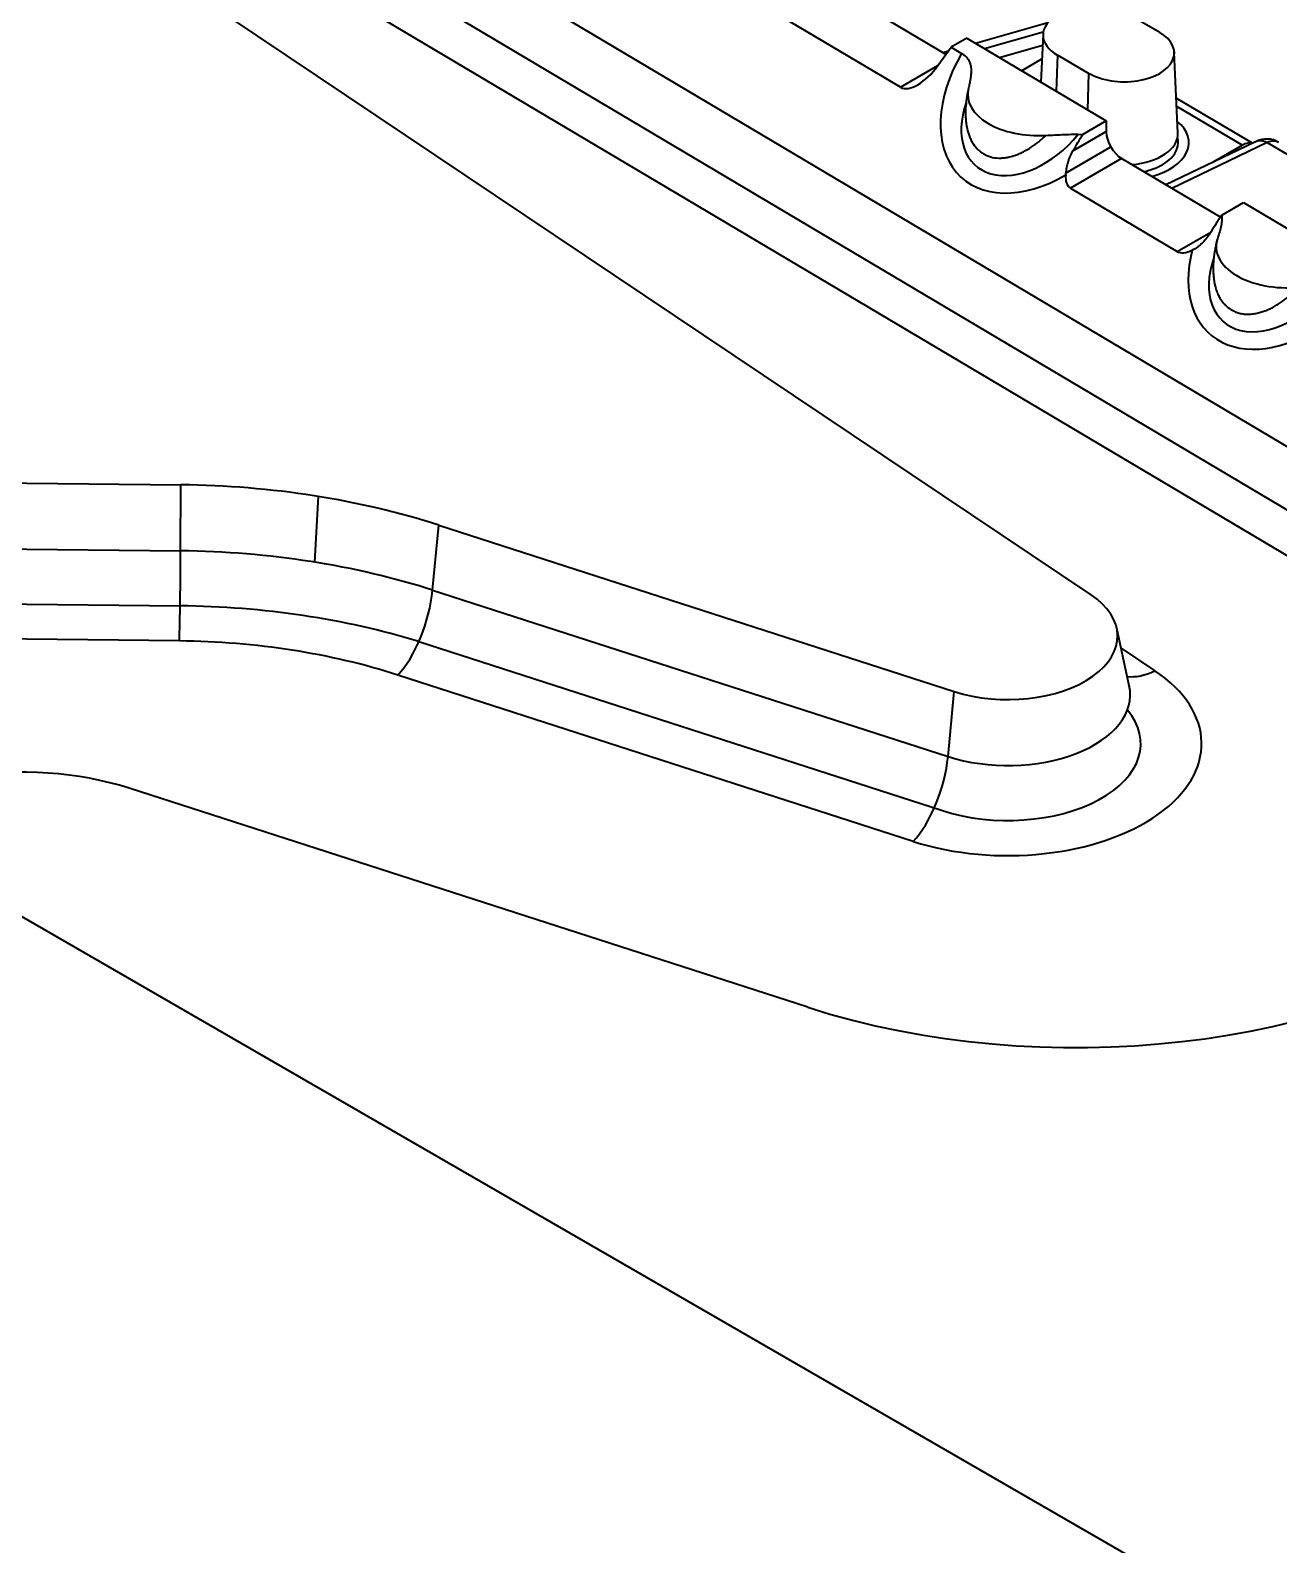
# Model space of a CAD drawing. Header units: millimetres. Extents: x 83 to 1196, y -164 to 735.
# Drawn here: x 953.3 to 1010.1, y -7.9 to 61.1 of the extents above; entities that cross this region are included whole.
import ezdxf

# ---------------------------------------------------------------- set-up
doc = ezdxf.new("R2010")
doc.units = ezdxf.units.MM
doc.layers.add('1', color=7, linetype='Continuous', true_color=0xffffff)

msp = doc.modelspace()

# ---------------------------------------------------------------- linework, layer by layer
at = {"layer": '1', "color": 7, "linetype": 'Continuous', "lineweight": 35}
for p, q in [((938.004, 85.155), (1030.702, 30.108)), ((1029.808, 27.746), (937.392, 82.625)), ((1028.681, 26.326), (937.015, 80.76)), ((1001.577, 35.344), (935.638, 79.583)), ((987.359, 64.483), (994.979, 59.958)), ((992.902, 58.459), (985.026, 63.136)), ((996.312, 60.462), (999.608, 61.404)), ((1004.705, 60.954), (1003.283, 61.775)), ((996.72, 60.219), (999.406, 60.987)), ((999.393, 60.877), (999.299, 58.688)), ((994.609, 59.445), (995.215, 60.285)), ((994.84, 60.041), (995.09, 60.112)), ((995.922, 60.693), (995.215, 60.285)), ((995.215, 60.285), (995.687, 60.004)), ((995.922, 60.693), (1002.266, 56.926)), ((997.409, 59.81), (999.371, 60.371)), ((1005.529, 56.366), (1005.371, 60.056)), ((992.902, 58.459), (994.609, 59.445)), ((998.412, 59.214), (999.345, 59.752)), ((1000.011, 58.265), (1000.06, 59.914)), ((1000.06, 59.914), (1001.481, 59.093)), ((1001.431, 57.421), (1001.481, 59.093)), ((1008.927, 55.91), (1005.461, 57.962)), ((1005.476, 57.606), (1008.481, 55.827)), ((1002.266, 56.926), (1001.199, 56.309)), ((1002.266, 56.926), (1002.27, 56.438)), ((1000.756, 55.564), (1002.27, 56.438)), ((1009.044, 55.966), (1004.989, 54.014)), ((1009.603, 55.94), (1005.264, 53.851)), ((1009.603, 55.94), (1012.426, 54.277)), ((1000.441, 54.565), (1002.478, 55.742)), ((1002.973, 55.211), (1000.64, 53.864)), ((1007.467, 52.542), (1002.973, 55.211)), ((1008.481, 55.827), (1007.103, 55.032)), ((1000.64, 53.864), (1005.502, 50.977)), ((1007.529, 52.637), (1008.522, 53.211)), ((1008.522, 53.211), (1014.195, 49.842)), ((1005.502, 50.977), (1007.034, 51.862)), ((946.545, 40.495), (960.134, 40.351)), ((960.123, 37.345), (960.134, 40.351)), ((966.379, 39.825), (966.225, 36.832)), ((971.595, 35.555), (971.876, 38.518)), ((971.876, 38.518), (995.347, 30.942)), ((946.535, 37.489), (960.123, 37.345)), ((971.595, 35.555), (995.065, 27.979)), ((946.51, 34.985), (960.098, 34.842)), ((1003.32, 31.191), (1002.748, 33.821)), ((960.063, 33.243), (946.475, 33.386)), ((970.968, 33.212), (994.814, 25.515)), ((1002.944, 32.915), (1004.477, 31.887)), ((993.479, 24.114), (970.009, 31.691)), ((995.065, 27.979), (995.347, 30.942)), ((988.679, 16.557), (957.772, 26.534)), ((1020.825, -18.539), (950.568, 22.024))]:
    msp.add_line(p, q, dxfattribs=at)
for centre, major_axis, ratio, start_param, end_param in [((1001.671, 60.844), (-2.279, 0), 0.57735, 3.926991, 7.068583), ((1003.093, 60.024), (-2.279, 0), 0.57735, 0.785398, 3.926991), ((993.912, 59.859), (1.046, 1.375), 0.466867, 3.195094, 4.76589), ((999.593, 58.803), (3.868, 4.496), 0.656915, 1.850426, 4.233116), ((999.203, 58.127), (-3.241, 0), 0.57735, 6.156126, 7.952904), ((998.914, 57.881), (2.581, 3), 0.656915, 2.116926, 4.755438), ((1003.093, 55.935), (-2.94, 0), 0.57735, 2.009245, 3.749049), ((1002.967, 56.024), (-0.496, 0.868), 0.564279, 0.788033, 2.358829), ((1003.093, 56.331), (2.437, 0), 0.57735, 4.852337, 6.307877), ((1003.093, 55.935), (2.454, 0), 0.57735, 5.081533, 6.448289), ((1008.481, 55.007), (0.512, 0.865), 0.584545, 0.141423, 0.791748), ((1009.48, 55.061), (0.436, -0.905), 0.723097, 2.396754, 3.141577), ((1009.219, 54.739), (0.943, 1.191), 0.465167, 0.064238, 0.68028), ((1001.65, 55.264), (1.046, 1.375), 0.466867, 2.48238, 3.195094), ((1010.514, 51.199), (-3.241, 0), 0.57735, 6.095059, 8.013972), ((1006.512, 52.377), (1.046, 1.375), 0.466867, 3.195094, 3.890205), ((1010.902, 51.725), (3.893, 4.525), 0.656915, 2.218087, 4.387905), ((1010.223, 50.803), (2.606, 3.03), 0.656915, 2.118125, 4.82648), ((959.676, 25.92), (25, 0), 0.57735, 1.060987, 1.552499), ((960.063, 35.937), (0.035, 3.3), 0.014939, 3.757151, 5.153415), ((959.676, 23.247), (24.423, 0), 0.57735, 1.060987, 1.552499), ((970.009, 34.385), (1.014, 3.14), 0.398459, 3.822476, 5.21874), ((997.787, 33.461), (-5, 0), 0.57735, 1.060987, 3.852181), ((959.676, 21.021), (23.942, 0), 0.57735, 1.07968, 1.553156), ((959.676, 21.021), (-21.173, 0), 0.57735, 4.20258, 4.694091), ((997.787, 28.562), (8.827, 0), 0.57735, 4.20258, 6.993774), ((1004.477, 34.581), (-1.839, -2.74), 0.618887, 0.301499, 0.825708), ((997.787, 30.789), (-5.577, 0), 0.57735, 1.060987, 3.266946), ((997.787, 28.562), (-6.058, 0), 0.57735, 1.057826, 3.595), ((993.479, 26.809), (1.014, 3.14), 0.398459, 3.822476, 5.21874), ((952.892, 21.495), (-10, 0), 0.57735, 4.20258, 4.982734), ((1000.88, 29.156), (25, 0), 0.57735, 4.20258, 5.610849)]:
    msp.add_ellipse(centre, major_axis=major_axis, ratio=ratio, start_param=start_param, end_param=end_param, dxfattribs=at)
for points, knots in [([(995.687, 60.004), (995.73, 59.979), (995.77, 59.951), (995.841, 59.893), (995.873, 59.863), (995.916, 59.815), (995.929, 59.799), (995.954, 59.766), (995.966, 59.75), (995.999, 59.7), (996.017, 59.666), (996.049, 59.597), (996.062, 59.562), (996.078, 59.51), (996.083, 59.492), (996.091, 59.457), (996.095, 59.439), (996.111, 59.35), (996.117, 59.279), (996.118, 59.138), (996.114, 59.067), (996.099, 58.926), (996.088, 58.856), (996.063, 58.716), (996.049, 58.645), (996.019, 58.505), (996.003, 58.435), (995.988, 58.365)], [0, 0, 0, 0, 0.0625, 0.0625, 0.125, 0.125, 0.15625, 0.15625, 0.1875, 0.1875, 0.25, 0.25, 0.3125, 0.3125, 0.34375, 0.34375, 0.375, 0.375, 0.5, 0.5, 0.625, 0.625, 0.75, 0.75, 0.875, 0.875, 1, 1, 1, 1]), ([(995.988, 58.365), (995.956, 58.222), (995.931, 58.08), (995.89, 57.796), (995.876, 57.656), (995.861, 57.375), (995.86, 57.236), (995.869, 57.063), (995.871, 57.028), (995.877, 56.959), (995.88, 56.925), (995.891, 56.822), (995.901, 56.754), (995.937, 56.555), (995.969, 56.427), (996.023, 56.272), (996.034, 56.242), (996.059, 56.181), (996.071, 56.151), (996.111, 56.063), (996.141, 56.007), (996.236, 55.844), (996.31, 55.745), (996.406, 55.646), (996.417, 55.635), (996.439, 55.613), (996.472, 55.582), (996.507, 55.552), (996.577, 55.496), (996.676, 55.428), (996.782, 55.374), (996.865, 55.338), (996.894, 55.327), (996.951, 55.307), (996.98, 55.298), (997.127, 55.257), (997.248, 55.24), (997.404, 55.235), (997.436, 55.235), (997.483, 55.236), (997.499, 55.237), (997.531, 55.239), (997.61, 55.244), (997.689, 55.254), (997.879, 55.287), (998.005, 55.321), (998.163, 55.376), (998.194, 55.387), (998.257, 55.412), (998.288, 55.425), (998.382, 55.465), (998.443, 55.494), (998.625, 55.587), (998.744, 55.656), (998.975, 55.809), (999.089, 55.892), (999.227, 56.004), (999.255, 56.026), (999.31, 56.072), (999.391, 56.142), (999.471, 56.215), (999.523, 56.265)], [0, 0, 0, 0, 0.0625, 0.0625, 0.125, 0.125, 0.1875, 0.1875, 0.203125, 0.203125, 0.21875, 0.21875, 0.25, 0.25, 0.3125, 0.3125, 0.328125, 0.328125, 0.34375, 0.34375, 0.375, 0.375, 0.4375, 0.4375, 0.445312, 0.445312, 0.453125, 0.46875, 0.46875, 0.5, 0.53125, 0.53125, 0.546875, 0.546875, 0.5625, 0.5625, 0.625, 0.625, 0.640625, 0.640625, 0.648438, 0.648438, 0.65625, 0.6875, 0.6875, 0.75, 0.75, 0.765625, 0.765625, 0.78125, 0.78125, 0.8125, 0.8125, 0.875, 0.875, 0.9375, 0.9375, 0.953125, 0.953125, 0.96875, 1, 1, 1, 1]), ([(999.523, 56.265), (999.663, 56.273), (999.802, 56.281), (1000.081, 56.296), (1000.221, 56.303), (1000.5, 56.313), (1000.64, 56.317), (1000.919, 56.318), (1001.059, 56.316), (1001.199, 56.309)], [0, 0, 0, 0, 0.25, 0.25, 0.5, 0.5, 0.75, 0.75, 1, 1, 1, 1]), ([(1010.114, 55.944), (1010.064, 55.98), (1009.929, 56.061), (1009.682, 56.106), (1009.414, 56.096), (1009.205, 56.038), (1009.087, 55.988), (1009.044, 55.966)], [0, 0, 0, 0, 0.156714, 0.410545, 0.639659, 0.864722, 1, 1, 1, 1]), ([(1000.43, 54.475), (1000.44, 54.564), (1000.452, 54.654), (1000.483, 54.837), (1000.503, 54.93), (1000.536, 55.048), (1000.543, 55.071), (1000.557, 55.118), (1000.58, 55.187), (1000.605, 55.256), (1000.662, 55.391), (1000.705, 55.479), (1000.756, 55.564)], [0, 0, 0, 0, 0.25, 0.25, 0.5, 0.5, 0.5625, 0.5625, 0.625, 0.75, 0.75, 1, 1, 1, 1]), ([(1007.529, 52.637), (1007.445, 52.509), (1007.362, 52.38), (1007.197, 52.122), (1007.116, 51.992), (1007.035, 51.862)], [0, 0, 0, 0, 0.5, 0.5, 1, 1, 1, 1]), ([(1007.529, 52.637), (1007.536, 52.591), (1007.539, 52.545), (1007.54, 52.454), (1007.538, 52.408), (1007.526, 52.272), (1007.51, 52.181), (1007.469, 52), (1007.444, 51.91), (1007.389, 51.729), (1007.36, 51.639), (1007.33, 51.549)], [0, 0, 0, 0, 0.125, 0.125, 0.25, 0.25, 0.5, 0.5, 0.75, 0.75, 1, 1, 1, 1]), ([(1007.035, 51.862), (1006.98, 51.775), (1006.923, 51.692), (1006.801, 51.532), (1006.735, 51.456), (1006.647, 51.367), (1006.629, 51.349), (1006.592, 51.315), (1006.536, 51.265), (1006.477, 51.219), (1006.357, 51.132), (1006.272, 51.081), (1006.183, 51.037)], [0, 0, 0, 0, 0.25, 0.25, 0.5, 0.5, 0.5625, 0.5625, 0.625, 0.75, 0.75, 1, 1, 1, 1]), ([(1007.265, 51.281), (1007.251, 51.216), (1007.238, 51.151), (1007.198, 50.933), (1007.176, 50.78), (1007.146, 50.474), (1007.139, 50.321), (1007.14, 50.131), (1007.141, 50.093), (1007.143, 50.017), (1007.145, 49.979), (1007.153, 49.866), (1007.161, 49.792), (1007.19, 49.572), (1007.22, 49.429), (1007.272, 49.258), (1007.283, 49.224), (1007.301, 49.173), (1007.308, 49.156), (1007.32, 49.123), (1007.353, 49.041), (1007.39, 48.962), (1007.455, 48.842), (1007.491, 48.784), (1007.55, 48.701), (1007.58, 48.661), (1007.613, 48.622), (1007.635, 48.597), (1007.646, 48.584), (1007.748, 48.474), (1007.849, 48.391), (1008.016, 48.291), (1008.075, 48.261), (1008.151, 48.229), (1008.167, 48.223), (1008.197, 48.212), (1008.244, 48.195), (1008.292, 48.181), (1008.387, 48.156), (1008.453, 48.144), (1008.552, 48.132), (1008.603, 48.127), (1008.654, 48.125), (1008.688, 48.124), (1008.705, 48.124), (1008.791, 48.124), (1008.86, 48.128), (1008.998, 48.144), (1009.067, 48.155), (1009.171, 48.178), (1009.205, 48.186), (1009.274, 48.204), (1009.309, 48.214), (1009.413, 48.246), (1009.481, 48.27), (1009.685, 48.351), (1009.817, 48.416), (1010.012, 48.526), (1010.077, 48.565), (1010.173, 48.627), (1010.204, 48.648), (1010.268, 48.691), (1010.299, 48.713), (1010.455, 48.826), (1010.575, 48.923), (1010.808, 49.129), (1010.921, 49.238), (1011.031, 49.352)], [0, 0, 0, 0, 0.027222, 0.027222, 0.092073, 0.092073, 0.156925, 0.156925, 0.173138, 0.173138, 0.189351, 0.189351, 0.221777, 0.221777, 0.286629, 0.286629, 0.302842, 0.302842, 0.310949, 0.310949, 0.319055, 0.351481, 0.351481, 0.383907, 0.383907, 0.40012, 0.408226, 0.408226, 0.416333, 0.416333, 0.481185, 0.481185, 0.513611, 0.513611, 0.521717, 0.521717, 0.529824, 0.546037, 0.546037, 0.578463, 0.578463, 0.594676, 0.602782, 0.602782, 0.610889, 0.610889, 0.643315, 0.643315, 0.675741, 0.675741, 0.691953, 0.691953, 0.708166, 0.708166, 0.740592, 0.740592, 0.805444, 0.805444, 0.83787, 0.83787, 0.854083, 0.854083, 0.870296, 0.870296, 0.935148, 0.935148, 1, 1, 1, 1]), ([(1003.324, 31.175), (1003.324, 31.176), (1003.325, 31.179), (1003.324, 31.191), (1003.321, 31.207)], [0, 0, 0, 0, 0.101455, 1, 1, 1, 1])]:
    msp.add_open_spline(points, degree=3, knots=knots, dxfattribs=at)
for points in [[(1000.756, 55.564), (1000.903, 55.812), (1001.05, 56.062), (1001.199, 56.309)], [(1007.33, 51.549), (1007.307, 51.46), (1007.285, 51.37), (1007.265, 51.281)]]:
    msp.add_open_spline(points, degree=3, dxfattribs=at)

doc.saveas('drawing.dxf')
